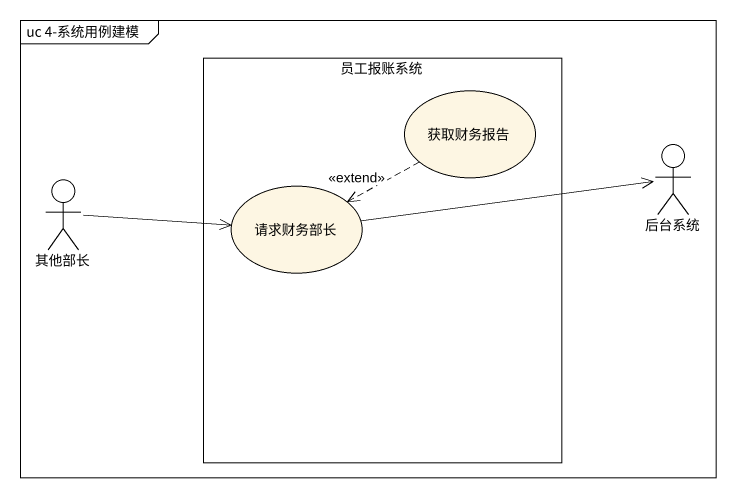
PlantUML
@startuml
mainframe uc 4-系统用例建模
rectangle 员工报账系统 {
  usecase 获取财务报告
  usecase 请求财务部长
}
actor 后台系统
actor 其他部长
获取财务报告 .left.> 请求财务部长 : <<extend>>
其他部长 -right-> 请求财务部长
请求财务部长 -right-> 后台系统
@enduml
